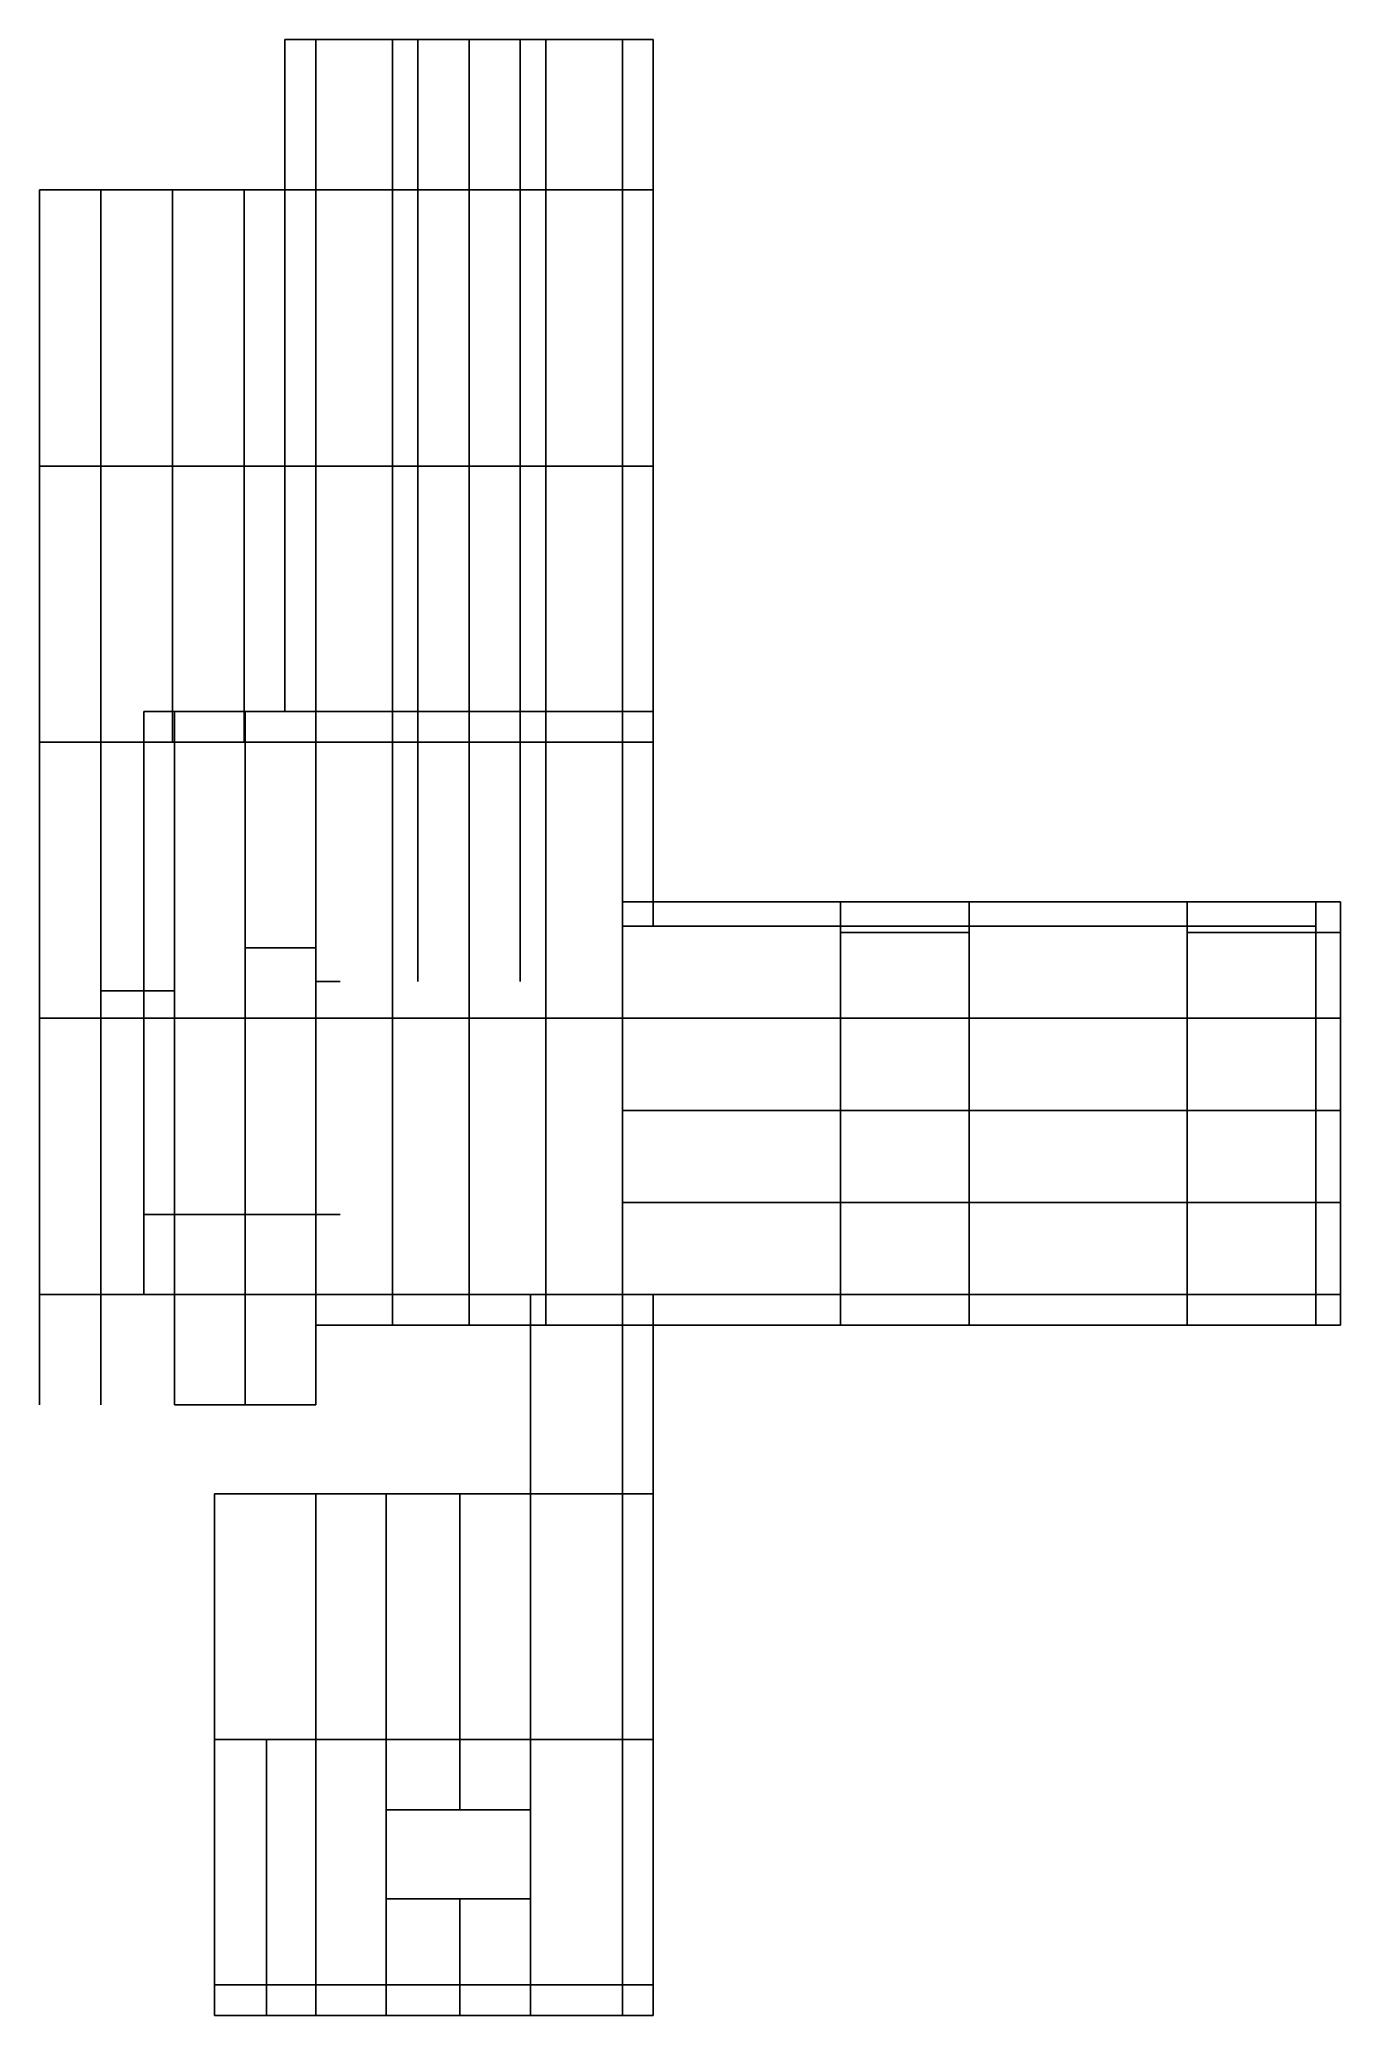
# Model space of a CAD drawing. Header units: metres. Extents: x -1 to 20.2, y -0.5 to 31.7.
import ezdxf

# ---------------------------------------------------------------- set-up
doc = ezdxf.new("R2010")
doc.units = ezdxf.units.M
for name, color, linetype in [('E_ARMADO', 6, 'Continuous'), ('E_ARMADO_FINO', 3, 'Continuous'), ('E_COLUMNAS', 1, 'Continuous'), ('E_VIGAS_ACERO', 5, 'Continuous')]:
    doc.layers.add(name, color=color, linetype=linetype)

msp = doc.modelspace()

# ---------------------------------------------------------------- linework, layer by layer
at = {"layer": 'E_ARMADO'}
for p, q in [((3.5, 29.25, 3.06), (3.5, 31.7)), ((3.5, 31.7), (3.5, 31.7, 3.06)), ((8.5, 31.7), (8.5, 31.7, 3.06)), ((3.5, 16.9, 3.06), (2.35, 16.9, 3.06)), ((3.5, 16.9), (2.35, 16.9)), ((0, 16.2), (1.2, 16.2))]:
    msp.add_line(p, q, dxfattribs=at)
at = {"layer": 'E_ARMADO_FINO'}
for p, q in [((3, 29.25, 3.06), (3, 31.7, 3.06)), ((3, 31.7, 3.06), (3.5, 31.7, 3.06)), ((3.5, 29.25, 3.06), (3.5, 31.7, 3.06)), ((3.5, 31.7, 3.06), (8.5, 31.7, 3.06)), ((4.75, 29.25, 3.06), (4.75, 31.7, 3.06)), ((5.167, 29.25), (5.167, 31.7)), ((6, 29.25, 3.06), (6, 31.7, 3.06)), ((6.833, 29.25), (6.833, 31.7)), ((7.25, 29.25, 3.06), (7.25, 31.7, 3.06)), ((8.5, 31.7, 3.06), (9, 31.7, 3.06)), ((8.5, 31.7, 3.06), (8.5, 29.25, 3.06)), ((9, 29.25, 3.06), (9, 31.7, 3.06)), ((-1, 24.75), (-1, 29.25)), ((1.167, 24.75), (1.167, 29.25)), ((2.333, 24.75), (2.333, 29.25)), ((3, 24.75, 3.06), (3, 29.25, 3.06)), ((3.5, 29.25, 3.06), (3, 29.25, 3.06)), ((4.75, 24.75, 3.06), (4.75, 29.25, 3.06)), ((5.167, 24.75), (5.167, 29.25)), ((6, 24.75, 3.06), (6, 29.25, 3.06)), ((6.833, 24.75), (6.833, 29.25)), ((7.25, 24.75, 3.06), (7.25, 29.25, 3.06)), ((9, 29.25, 3.06), (8.5, 29.25, 3.06)), ((9, 24.75, 3.06), (9, 29.25, 3.06)), ((-1, 20.25), (-1, 24.75)), ((1.167, 20.25), (1.167, 24.75)), ((2.333, 20.25), (2.333, 24.75)), ((3.5, 24.75, 3.06), (3, 24.75, 3.06)), ((3, 24.75, 3.06), (3, 20.75, 3.06)), ((4.75, 20.25, 3.06), (4.75, 24.75, 3.06)), ((5.167, 20.25), (5.167, 24.75)), ((6, 20.25, 3.06), (6, 24.75, 3.06)), ((6.833, 20.25), (6.833, 24.75)), ((7.25, 20.25, 3.06), (7.25, 24.75, 3.06)), ((9, 24.75, 3.06), (8.5, 24.75, 3.06)), ((9, 24.75, 3.06), (9, 20.25, 3.06)), ((0.7, 20.25, 3.06), (0.7, 20.75, 3.06)), ((0.7, 20.75, 3.06), (1.2, 20.75, 3.06)), ((0.7, 20.25, 6.12), (0.7, 20.75, 6.12)), ((0.7, 20.75, 6.12), (1.2, 20.75, 6.12)), ((1.2, 20.75, 3.06), (2.35, 20.75, 3.06)), ((1.2, 20.25, 3.06), (1.2, 20.75, 3.06)), ((1.2, 20.75, 6.12), (2.35, 20.75, 6.12)), ((1.2, 20.25, 6.12), (1.2, 20.75, 6.12)), ((2.35, 20.75, 3.06), (3.5, 20.75, 3.06)), ((2.35, 20.25, 3.06), (2.35, 20.75, 3.06)), ((2.35, 20.75, 6.12), (3.5, 20.75, 6.12)), ((2.35, 20.25, 6.12), (2.35, 20.75, 6.12)), ((3.5, 20.75, 6.12), (4.75, 20.75, 6.12)), ((3.5, 20.25, 6.12), (3.5, 20.75, 6.12)), ((4.75, 20.75, 6.12), (6, 20.75, 6.12)), ((4.75, 20.25, 6.12), (4.75, 20.75, 6.12)), ((6, 20.75, 6.12), (7.25, 20.75, 6.12)), ((6, 20.25, 6.12), (6, 20.75, 6.12)), ((7.25, 20.75, 6.12), (8.5, 20.75, 6.12)), ((7.25, 20.25, 6.12), (7.25, 20.75, 6.12)), ((8.5, 20.25, 6.12), (8.5, 20.75, 6.12)), ((8.5, 20.75, 6.12), (9, 20.75, 6.12)), ((9, 20.25, 6.12), (9, 20.75, 6.12)), ((-1, 15.75), (-1, 20.25)), ((0.7, 15.75, 3.06), (0.7, 20.25, 3.06)), ((1.2, 20.25, 3.06), (0.7, 20.25, 3.06)), ((0.7, 15.75, 6.12), (0.7, 20.25, 6.12)), ((1.2, 20.25, 6.12), (0.7, 20.25, 6.12)), ((1.2, 15.75), (1.2, 20.25)), ((2.35, 15.75), (2.35, 20.25)), ((2.35, 15.75, 3.06), (2.35, 20.25, 3.06)), ((2.35, 15.75, 6.12), (2.35, 20.25, 6.12)), ((4.75, 15.75, 3.06), (4.75, 20.25, 3.06)), ((4.75, 15.75, 6.12), (4.75, 20.25, 6.12)), ((5.167, 16.35), (5.167, 20.25)), ((6, 15.75, 3.06), (6, 20.25, 3.06)), ((6, 15.75, 6.12), (6, 20.25, 6.12)), ((6.833, 16.35), (6.833, 20.25)), ((7.25, 15.75, 3.06), (7.25, 20.25, 3.06)), ((7.25, 15.75, 6.12), (7.25, 20.25, 6.12)), ((9, 20.25, 3.06), (8.5, 20.25, 3.06)), ((8.5, 20.25, 6.12), (9, 20.25, 6.12)), ((9, 20.25, 3.06), (9, 17.25, 3.06)), ((9, 17.65, 6.12), (9, 20.25, 6.12)), ((8.5, 17.65, 6.12), (12.05, 17.65, 6.12)), ((12.05, 17.65, 6.12), (14.15, 17.65, 6.12)), ((14.15, 17.65, 6.12), (17.7, 17.65, 6.12)), ((17.7, 17.65, 6.12), (19.8, 17.65, 6.12)), ((19.8, 17.65, 6.12), (20.2, 17.65, 6.12)), ((20.2, 17.15, 6.12), (20.2, 17.65, 6.12)), ((8.5, 17.25, 3.06), (12.05, 17.25, 3.06)), ((12.05, 17.25, 3.06), (14.15, 17.25, 3.06)), ((12.05, 17.15, 6.12), (14.15, 17.15, 6.12)), ((14.15, 17.25, 3.06), (17.7, 17.25, 3.06)), ((17.7, 17.25, 3.06), (19.8, 17.25, 3.06)), ((17.7, 17.15, 6.12), (19.8, 17.15, 6.12)), ((19.8, 17.15, 6.12), (20.2, 17.15, 6.12)), ((20.2, 15.75, 6.12), (20.2, 17.15, 6.12)), ((3.9, 16.35), (3.5, 16.35)), ((-1, 11.25), (-1, 15.75)), ((0.7, 12.55, 3.06), (0.7, 15.75, 3.06)), ((1.2, 15.75, 3.06), (0.7, 15.75, 3.06)), ((0.7, 12.55, 6.12), (0.7, 15.75, 6.12)), ((1.2, 15.75, 6.12), (0.7, 15.75, 6.12)), ((2.35, 11.25, 6.12), (2.35, 15.75, 6.12)), ((4.75, 11.25, 3.06), (4.75, 15.75, 3.06)), ((4.75, 11.25, 6.12), (4.75, 15.75, 6.12)), ((6, 11.25, 3.06), (6, 15.75, 3.06)), ((6, 11.25, 6.12), (6, 15.75, 6.12)), ((7.25, 11.25, 3.06), (7.25, 15.75, 3.06)), ((7.25, 11.25, 6.12), (7.25, 15.75, 6.12)), ((19.8, 15.75, 6.12), (20.2, 15.75, 6.12)), ((20.2, 14.25, 6.12), (20.2, 15.75, 6.12)), ((12.05, 14.25, 3.06), (8.5, 14.25, 3.06)), ((12.05, 14.25, 6.12), (8.5, 14.25, 6.12)), ((14.15, 14.25, 3.06), (12.05, 14.25, 3.06)), ((14.15, 14.25, 6.12), (12.05, 14.25, 6.12)), ((17.7, 14.25, 3.06), (14.15, 14.25, 3.06)), ((17.7, 14.25, 6.12), (14.15, 14.25, 6.12)), ((19.8, 14.25, 3.06), (17.7, 14.25, 3.06)), ((19.8, 14.25, 6.12), (17.7, 14.25, 6.12)), ((19.8, 14.25, 6.12), (20.2, 14.25, 6.12)), ((20.2, 12.75, 6.12), (20.2, 14.25, 6.12)), ((12.05, 12.75, 3.06), (8.5, 12.75, 3.06)), ((12.05, 12.75, 6.12), (8.5, 12.75, 6.12)), ((14.15, 12.75, 3.06), (12.05, 12.75, 3.06)), ((14.15, 12.75, 6.12), (12.05, 12.75, 6.12)), ((17.7, 12.75, 3.06), (14.15, 12.75, 3.06)), ((17.7, 12.75, 6.12), (14.15, 12.75, 6.12)), ((19.8, 12.75, 3.06), (17.7, 12.75, 3.06)), ((19.8, 12.75, 6.12), (17.7, 12.75, 6.12)), ((19.8, 12.75, 6.12), (20.2, 12.75, 6.12)), ((20.2, 11.25, 6.12), (20.2, 12.75, 6.12)), ((0.7, 11.25, 3.06), (0.7, 12.55, 3.06)), ((1.2, 12.55, 3.06), (0.7, 12.55, 3.06)), ((0.7, 11.25, 6.12), (0.7, 12.55, 6.12)), ((1.2, 12.55, 6.12), (0.7, 12.55, 6.12)), ((1.2, 12.55), (3.5, 12.55)), ((1.2, 12.55, 3.06), (3.5, 12.55, 3.06)), ((3.5, 12.55), (3.9, 12.55)), ((-1, 9.45), (-1, 11.25)), ((1.2, 11.25, 3.06), (0.7, 11.25, 3.06)), ((1.2, 11.25, 6.12), (0.7, 11.25, 6.12)), ((1.2, 11.25, 7.77), (3.5, 11.25, 7.77)), ((1.2, 9.45, 7.77), (1.2, 11.25, 7.77)), ((2.35, 11.25, 7.77), (2.35, 9.45, 7.77)), ((3.5, 11.25, 7.77), (3.5, 9.45, 7.77)), ((4.75, 11.25, 6.12), (4.75, 10.75, 6.12)), ((6, 11.25, 6.12), (6, 10.75, 6.12)), ((7.25, 11.25, 6.12), (7.25, 10.75, 6.12)), ((8.5, 11.25, 6.12), (8.5, 10.75, 6.12)), ((9, 8, 3.06), (9, 11.25, 3.06)), ((12.05, 11.25, 6.12), (12.05, 10.75, 6.12)), ((14.15, 11.25, 6.12), (14.15, 10.75, 6.12)), ((17.7, 11.25, 6.12), (17.7, 10.75, 6.12)), ((19.8, 11.25, 6.12), (20.2, 11.25, 6.12)), ((19.8, 11.25, 6.12), (19.8, 10.75, 6.12)), ((20.2, 10.75, 6.12), (20.2, 11.25, 6.12)), ((3.5, 10.75, 6.12), (8.5, 10.75, 6.12)), ((8.5, 10.75, 6.12), (12.05, 10.75, 6.12)), ((12.05, 10.75, 6.12), (14.15, 10.75, 6.12)), ((14.15, 10.75, 6.12), (17.7, 10.75, 6.12)), ((17.7, 10.75, 6.12), (19.8, 10.75, 6.12)), ((19.8, 10.75, 6.12), (20.2, 10.75, 6.12)), ((3.5, 9.45, 7.77), (1.2, 9.45, 7.77)), ((1.85, 4, 3.06), (1.85, 8, 3.06)), ((4.65, 4, 3.06), (4.65, 8, 3.06)), ((5.85, 4, 3.06), (5.85, 8, 3.06)), ((7, 4, 3.06), (7, 8, 3.06)), ((9, 8, 3.06), (8.5, 8, 3.06)), ((9, 4, 3.06), (9, 8, 3.06)), ((1.85, 0, 3.06), (1.85, 4, 3.06)), ((2.7, 0, 3.06), (2.7, 4, 3.06)), ((4.65, 0, 3.06), (4.65, 4, 3.06)), ((5.85, 2.85, 3.06), (5.85, 4, 3.06)), ((7, 0, 3.06), (7, 4, 3.06)), ((9, 4, 3.06), (8.5, 4, 3.06)), ((9, 0, 3.06), (9, 4, 3.06)), ((7, 2.85, 3.06), (4.65, 2.85, 3.06)), ((7, 1.4, 3.06), (4.65, 1.4, 3.06)), ((5.85, 0, 3.06), (5.85, 1.4, 3.06)), ((2.7, 0, 3.06), (2.7, -0.5, 3.06)), ((3.5, 0, 3.06), (3.5, -0.5, 3.06)), ((4.65, 0, 3.06), (4.65, -0.5, 3.06)), ((5.85, 0, 3.06), (5.85, -0.5, 3.06)), ((7, 0, 3.06), (7, -0.5, 3.06)), ((9, 0, 3.06), (8.5, 0, 3.06)), ((8.5, 0, 3.06), (8.5, -0.5, 3.06)), ((9, -0.5, 3.06), (9, 0, 3.06)), ((1.85, 0, 3.06), (1.85, -0.5, 3.06)), ((1.85, -0.5, 3.06), (3.5, -0.5, 3.06)), ((3.5, -0.5, 3.06), (8.5, -0.5, 3.06)), ((8.5, -0.5, 3.06), (9, -0.5, 3.06))]:
    msp.add_line(p, q, dxfattribs=at)
at = {"layer": 'E_COLUMNAS'}
for p, q in [((0, 29.25, -3.06), (0, 29.25)), ((3.5, 29.25, -3.06), (3.5, 29.25)), ((3.5, 29.25), (3.5, 29.25, 3.06)), ((8.5, 29.25), (8.5, 29.25, 3.06)), ((0, 24.75, -3.06), (0, 24.75)), ((3.5, 24.75, -3.06), (3.5, 24.75)), ((3.5, 24.75), (3.5, 24.75, 3.06)), ((8.5, 24.75), (8.5, 24.75, 3.06)), ((0, 20.25, -3.06), (0, 20.25)), ((1.2, 20.25, -3.06), (1.2, 20.25)), ((1.2, 20.25), (1.2, 20.25, 3.06)), ((1.2, 20.25, 3.06), (1.2, 20.25, 6.12)), ((3.5, 20.25, -3.06), (3.5, 20.25)), ((3.5, 20.25), (3.5, 20.25, 3.06)), ((3.5, 20.25, 3.06), (3.5, 20.25, 6.12)), ((8.5, 20.25), (8.5, 20.25, 3.06)), ((8.5, 20.25, 3.06), (8.5, 20.25, 6.12)), ((0, 15.75, -3.06), (0, 15.75)), ((1.2, 15.75, -3.06), (1.2, 15.75)), ((1.2, 15.75), (1.2, 15.75, 3.06)), ((1.2, 15.75, 3.06), (1.2, 15.75, 6.12)), ((3.5, 15.75, -3.06), (3.5, 15.75)), ((3.5, 15.75), (3.5, 15.75, 3.06)), ((3.5, 15.75, 3.06), (3.5, 15.75, 6.12)), ((8.5, 15.75), (8.5, 15.75, 3.06)), ((8.5, 15.75, 3.06), (8.5, 15.75, 6.12)), ((12.05, 15.75), (12.05, 15.75, 3.06)), ((12.05, 15.75, 3.06), (12.05, 15.75, 6.12)), ((14.15, 15.75), (14.15, 15.75, 3.06)), ((14.15, 15.75, 3.06), (14.15, 15.75, 6.12)), ((17.7, 15.75), (17.7, 15.75, 3.06)), ((17.7, 15.75, 3.06), (17.7, 15.75, 6.12)), ((19.8, 15.75), (19.8, 15.75, 3.06)), ((19.8, 15.75, 3.06), (19.8, 15.75, 6.12)), ((0, 11.25, -3.06), (0, 11.25)), ((1.2, 11.25, -3.06), (1.2, 11.25)), ((1.2, 11.25), (1.2, 11.25, 3.06)), ((1.2, 11.25, 3.06), (1.2, 11.25, 6.12)), ((1.2, 11.25, 6.12), (1.2, 11.25, 7.77)), ((3.5, 11.25, -3.06), (3.5, 11.25)), ((3.5, 11.25), (3.5, 11.25, 3.06)), ((3.5, 11.25, 3.06), (3.5, 11.25, 6.12)), ((3.5, 11.25, 6.12), (3.5, 11.25, 7.77)), ((8.5, 11.25), (8.5, 11.25, 3.06)), ((8.5, 11.25, 3.06), (8.5, 11.25, 6.12)), ((12.05, 11.25), (12.05, 11.25, 3.06)), ((12.05, 11.25, 3.06), (12.05, 11.25, 6.12)), ((14.15, 11.25), (14.15, 11.25, 3.06)), ((14.15, 11.25, 3.06), (14.15, 11.25, 6.12)), ((17.7, 11.25), (17.7, 11.25, 3.06)), ((17.7, 11.25, 3.06), (17.7, 11.25, 6.12)), ((19.8, 11.25), (19.8, 11.25, 3.06)), ((19.8, 11.25, 3.06), (19.8, 11.25, 6.12)), ((1.2, 9.45), (1.2, 9.45, 3.06)), ((1.2, 9.45, 3.06), (1.2, 9.45, 6.12)), ((1.2, 9.45, 6.12), (1.2, 9.45, 7.77)), ((3.5, 9.45), (3.5, 9.45, 3.06)), ((3.5, 9.45, 3.06), (3.5, 9.45, 6.12)), ((3.5, 9.45, 6.12), (3.5, 9.45, 7.77)), ((3.5, 8), (3.5, 8, 3.06)), ((8.5, 8), (8.5, 8, 3.06)), ((3.5, 4), (3.5, 4, 3.06)), ((8.5, 4), (8.5, 4, 3.06)), ((3.5, 0), (3.5, 0, 3.06)), ((8.5, 0), (8.5, 0, 3.06))]:
    msp.add_line(p, q, dxfattribs=at)
at = {"layer": 'E_VIGAS_ACERO'}
for p, q in [((3, 29.25), (3, 31.7)), ((3, 31.7), (3.5, 31.7)), ((3.5, 29.25), (3.5, 31.7)), ((3.5, 31.7), (8.5, 31.7)), ((0, 29.25), (-1, 29.25)), ((0, 29.25), (3.5, 29.25)), ((0, 24.75), (0, 29.25)), ((3.5, 29.25), (8.5, 29.25)), ((3.5, 24.75), (3.5, 29.25)), ((3.5, 29.25, 3.06), (8.5, 29.25, 3.06)), ((3.5, 24.75, 3.06), (3.5, 29.25, 3.06)), ((8.5, 24.75, 3.06), (8.5, 29.25, 3.06)), ((0, 24.75), (-1, 24.75)), ((0, 24.75), (3.5, 24.75)), ((0, 20.25), (0, 24.75)), ((3.5, 24.75), (8.5, 24.75)), ((3.5, 20.25), (3.5, 24.75)), ((3.5, 20.25, 3.06), (3.5, 24.75, 3.06)), ((3.5, 24.75, 3.06), (8.5, 24.75, 3.06)), ((8.5, 20.25, 3.06), (8.5, 24.75, 3.06)), ((0, 20.25), (-1, 20.25)), ((0, 20.25), (1.2, 20.25)), ((0, 15.75), (0, 20.25)), ((1.2, 20.25), (3.5, 20.25)), ((1.2, 20.25, 3.06), (3.5, 20.25, 3.06)), ((1.2, 15.75, 3.06), (1.2, 20.25, 3.06)), ((1.2, 20.25, 6.12), (3.5, 20.25, 6.12)), ((1.2, 15.75, 6.12), (1.2, 20.25, 6.12)), ((3.5, 20.25), (8.5, 20.25)), ((3.5, 15.75), (3.5, 20.25)), ((3.5, 20.25, 3.06), (8.5, 20.25, 3.06)), ((3.5, 15.75, 3.06), (3.5, 20.25, 3.06)), ((3.5, 20.25, 6.12), (8.5, 20.25, 6.12)), ((3.5, 15.75, 6.12), (3.5, 20.25, 6.12)), ((8.5, 15.75, 3.06), (8.5, 20.25, 3.06)), ((8.5, 15.75, 6.12), (8.5, 20.25, 6.12)), ((12.05, 15.75, 6.12), (12.05, 17.65, 6.12)), ((14.15, 15.75, 6.12), (14.15, 17.65, 6.12)), ((17.7, 15.75, 6.12), (17.7, 17.65, 6.12)), ((19.8, 15.75, 6.12), (19.8, 17.65, 6.12)), ((12.05, 15.75, 3.06), (12.05, 17.25, 3.06)), ((14.15, 15.75, 3.06), (14.15, 17.25, 3.06)), ((17.7, 15.75, 3.06), (17.7, 17.25, 3.06)), ((19.8, 15.75, 3.06), (19.8, 17.25, 3.06)), ((0, 15.75), (-1, 15.75)), ((0, 15.75), (1.2, 15.75)), ((0, 11.25), (0, 15.75)), ((1.2, 15.75), (3.5, 15.75)), ((1.2, 11.25), (1.2, 15.75)), ((1.2, 11.25, 3.06), (1.2, 15.75, 3.06)), ((1.2, 15.75, 3.06), (3.5, 15.75, 3.06)), ((1.2, 11.25, 6.12), (1.2, 15.75, 6.12)), ((1.2, 15.75, 6.12), (3.5, 15.75, 6.12)), ((3.5, 15.75), (3.9, 15.75)), ((3.5, 11.25), (3.5, 15.75)), ((3.5, 15.75, 3.06), (8.5, 15.75, 3.06)), ((3.5, 11.25, 3.06), (3.5, 15.75, 3.06)), ((3.5, 15.75, 6.12), (8.5, 15.75, 6.12)), ((3.5, 11.25, 6.12), (3.5, 15.75, 6.12)), ((8.5, 15.75, 3.06), (12.05, 15.75, 3.06)), ((8.5, 11.25, 3.06), (8.5, 15.75, 3.06)), ((8.5, 15.75, 6.12), (12.05, 15.75, 6.12)), ((8.5, 11.25, 6.12), (8.5, 15.75, 6.12)), ((12.05, 15.75, 3.06), (14.15, 15.75, 3.06)), ((12.05, 11.25, 3.06), (12.05, 15.75, 3.06)), ((12.05, 15.75, 6.12), (14.15, 15.75, 6.12)), ((12.05, 11.25, 6.12), (12.05, 15.75, 6.12)), ((14.15, 15.75, 3.06), (17.7, 15.75, 3.06)), ((14.15, 11.25, 3.06), (14.15, 15.75, 3.06)), ((14.15, 15.75, 6.12), (17.7, 15.75, 6.12)), ((14.15, 11.25, 6.12), (14.15, 15.75, 6.12)), ((17.7, 15.75, 3.06), (19.8, 15.75, 3.06)), ((17.7, 11.25, 3.06), (17.7, 15.75, 3.06)), ((17.7, 15.75, 6.12), (19.8, 15.75, 6.12)), ((17.7, 11.25, 6.12), (17.7, 15.75, 6.12)), ((19.8, 11.25, 3.06), (19.8, 15.75, 3.06)), ((19.8, 11.25, 6.12), (19.8, 15.75, 6.12)), ((0, 11.25), (-1, 11.25)), ((0, 11.25), (1.2, 11.25)), ((0, 11.25), (0, 9.45)), ((1.2, 11.25), (3.5, 11.25)), ((1.2, 11.25), (1.2, 9.45)), ((1.2, 11.25, 3.06), (3.5, 11.25, 3.06)), ((1.2, 9.45, 3.06), (1.2, 11.25, 3.06)), ((1.2, 11.25, 6.12), (3.5, 11.25, 6.12)), ((1.2, 9.45, 6.12), (1.2, 11.25, 6.12)), ((3.5, 11.25), (3.9, 11.25)), ((3.5, 11.25), (3.5, 9.45)), ((3.5, 11.25, 3.06), (8.5, 11.25, 3.06)), ((3.5, 11.25, 3.06), (3.5, 9.45, 3.06)), ((3.5, 11.25, 6.12), (8.5, 11.25, 6.12)), ((3.5, 11.25, 6.12), (3.5, 9.45, 6.12)), ((7, 11.25, 3.06), (7, 8, 3.06)), ((8.5, 11.25, 3.06), (12.05, 11.25, 3.06)), ((8.5, 11.25, 3.06), (8.5, 8, 3.06)), ((8.5, 11.25, 6.12), (12.05, 11.25, 6.12)), ((12.05, 11.25, 3.06), (14.15, 11.25, 3.06)), ((12.05, 11.25, 6.12), (14.15, 11.25, 6.12)), ((14.15, 11.25, 3.06), (17.7, 11.25, 3.06)), ((14.15, 11.25, 6.12), (17.7, 11.25, 6.12)), ((17.7, 11.25, 3.06), (19.8, 11.25, 3.06)), ((17.7, 11.25, 6.12), (19.8, 11.25, 6.12)), ((3.5, 9.45, 3.06), (1.2, 9.45, 3.06)), ((3.5, 9.45, 6.12), (1.2, 9.45, 6.12)), ((1.85, 8, 3.06), (3.5, 8, 3.06)), ((3.5, 4, 3.06), (3.5, 8, 3.06)), ((3.5, 8, 3.06), (8.5, 8, 3.06)), ((8.5, 8, 3.06), (8.5, 4, 3.06)), ((1.85, 4, 3.06), (3.5, 4, 3.06)), ((3.5, 0, 3.06), (3.5, 4, 3.06)), ((3.5, 4, 3.06), (8.5, 4, 3.06)), ((8.5, 4, 3.06), (8.5, 0, 3.06)), ((3.5, 0, 3.06), (1.85, 0, 3.06)), ((8.5, 0, 3.06), (3.5, 0, 3.06))]:
    msp.add_line(p, q, dxfattribs=at)

doc.saveas('drawing.dxf')
